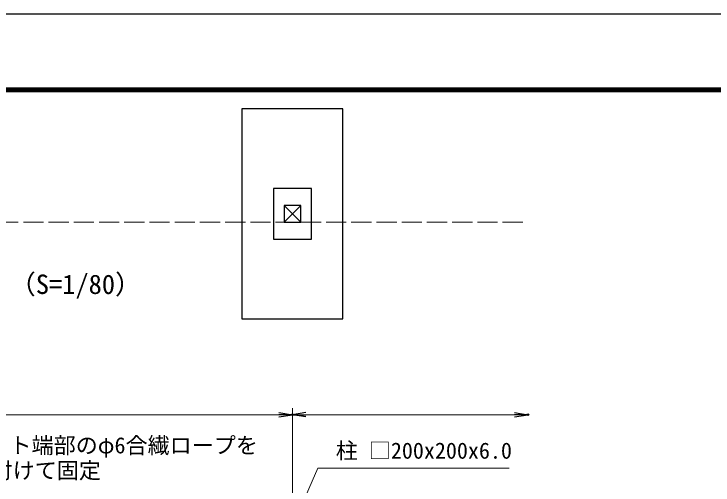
# Model space of a CAD drawing. Units: millimetres, scale not verified. Extents: x -16800 to 16800, y -11880 to 11880.
# Drawn here: x -5382 to 2932, y 6278 to 11880 of the extents above; entities that cross this region are included whole.
import ezdxf
from ezdxf.enums import TextEntityAlignment as Align

# ---------------------------------------------------------------- set-up
doc = ezdxf.new("R2010")
doc.units = ezdxf.units.MM
doc.header["$LTSCALE"] = 40
doc.header["$PDMODE"] = 32
doc.header["$PDSIZE"] = 20
doc.linetypes.add('DASHED', pattern=[7.5, 6, -1.5])
for name, color, linetype, lineweight in [('0-0_D-TTL-TXT', 7, 'Continuous', 13), ('0-1_D-STR1', 1, 'Continuous', 25), ('0-4_D-STR2', 7, 'Continuous', 13), ('0-5_D-STR-DIM', 7, 'Continuous', 13), ('0-6_D-STR-TXT', 7, 'Continuous', 13), ('0-B_D-STR4', 7, 'Continuous', 25), ('0-C_D-TTL', 7, 'Continuous', 25)]:
    doc.layers.add(name, color=color, linetype=linetype, lineweight=lineweight)
doc.layers.add('0-7_0', color=7, linetype='Continuous')
doc.layers.add('0-8_Defpoints', color=8, linetype='Continuous')
doc.styles.add('ＭＳ ゴシック', font='')
doc.styles.get('ＭＳ ゴシック').set_extended_font_data('MS Gothic')

# ---------------------------------------------------------------- blocks, each defined once
blk = doc.blocks.new('_Open')
at = {"layer": '0-7_0'}
blk.add_line((-40, 6.67), (0, 0), dxfattribs=at)
blk.add_lwpolyline([(-40, -6.67), (0, 0), (-40, 0)], dxfattribs=at)

msp = doc.modelspace()

# ---------------------------------------------------------------- linework, layer by layer
at = {"layer": '0-1_D-STR1'}
for p, q in [((-2170.08, 9603.7), (-1970.08, 9403.7)), ((-1970.08, 9603.7), (-2170.08, 9403.7))]:
    msp.add_line(p, q, dxfattribs=at)
msp.add_lwpolyline([(-2170.08, 9603.7), (-2170.08, 9403.7), (-1970.08, 9403.7), (-1970.08, 9603.7)], close=True, dxfattribs=at)
at = {"layer": '0-4_D-STR2', "linetype": 'DASHED'}
msp.add_line((-12170.08, 9403.7), (729.92, 9403.7), dxfattribs=at)
at = {"layer": '0-5_D-STR-DIM'}
for p, q in [((-2070.08, 5988.52), (-2070.08, 7194.14)), ((-2070.08, 5988.52), (-2070.08, 7194.14)), ((-11910.08, 7114.14), (-2230.08, 7114.14)), ((-1910.08, 7114.14), (569.92, 7114.14))]:
    msp.add_line(p, q, dxfattribs=at)
at = {"layer": '0-6_D-STR-TXT'}
msp.add_lwpolyline([(508.78, 6479), (-1767, 6479), (-2048.94, 5831.05)], dxfattribs=at)
at = {"layer": '0-8_Defpoints'}
for p in [(-2070.08, 7114.14), (729.92, 7114.14)]:
    msp.add_point(p, dxfattribs=at)
at = {"layer": '0-B_D-STR4'}
for points in [[(-2670.08, 10753.7), (-2670.08, 8253.7), (-1470.08, 8253.7), (-1470.08, 10753.7)], [(-2295.08, 9803.7), (-2295.08, 9203.7), (-1845.08, 9203.7), (-1845.08, 9803.7)]]:
    msp.add_lwpolyline(points, close=True, dxfattribs=at)
at = {"layer": '0-C_D-TTL', "color": 2}
msp.add_lwpolyline([(-16800, 11880), (16800, 11880), (16800, -11880), (-16800, -11880)], close=True, dxfattribs=at)
at = {"layer": '0-C_D-TTL'}
for points in [[(-15720, 11000), (15720, 11000), (15720, -11000), (-15720, -11000)], [(-15710, 10990), (15710, 10990), (15710, -10990), (-15710, -10990)], [(-15700, 10980), (15700, 10980), (15700, -10980), (-15700, -10980)], [(-15690, 10970), (15690, 10970), (15690, -10970), (-15690, -10970)], [(-15680, 10960), (15680, 10960), (15680, -10960), (-15680, -10960)]]:
    msp.add_lwpolyline(points, close=True, dxfattribs=at)

# ---------------------------------------------------------------- block references
at = {"layer": '0-5_D-STR-DIM', "xscale": 4, "yscale": 4}
for p in [(-2070.08, 7114.14), (729.92, 7114.14)]:
    msp.add_blockref('_Open', p, dxfattribs=at)
at = {"layer": '0-5_D-STR-DIM', "xscale": 4, "yscale": 4, "rotation": 180}
msp.add_blockref('_Open', (-2070.08, 7114.14), dxfattribs=at)

# ---------------------------------------------------------------- texts
at = {"layer": '0-0_D-TTL-TXT', "style": 'ＭＳ ゴシック'}
msp.add_text('（S=1/80）', height=230.8, dxfattribs=at).set_placement((-5436.61, 8480.83), align=Align.BOTTOM_LEFT)
at = {"layer": '0-6_D-STR-TXT', "style": 'ＭＳ ゴシック'}
for s, p in [('めっき鋼ヨリ線とネット端部のφ6合繊ロープを', (-8059.05, 6596.56)), ('柱 □200x200x6.0', (-1555.18, 6533.4)), ('φ4合繊ロープにて巻付けて固定', (-8088.49, 6298.3))]:
    msp.add_text(s, height=192.4, dxfattribs=at).set_placement(p, align=Align.BOTTOM_LEFT)

doc.saveas('drawing.dxf')
